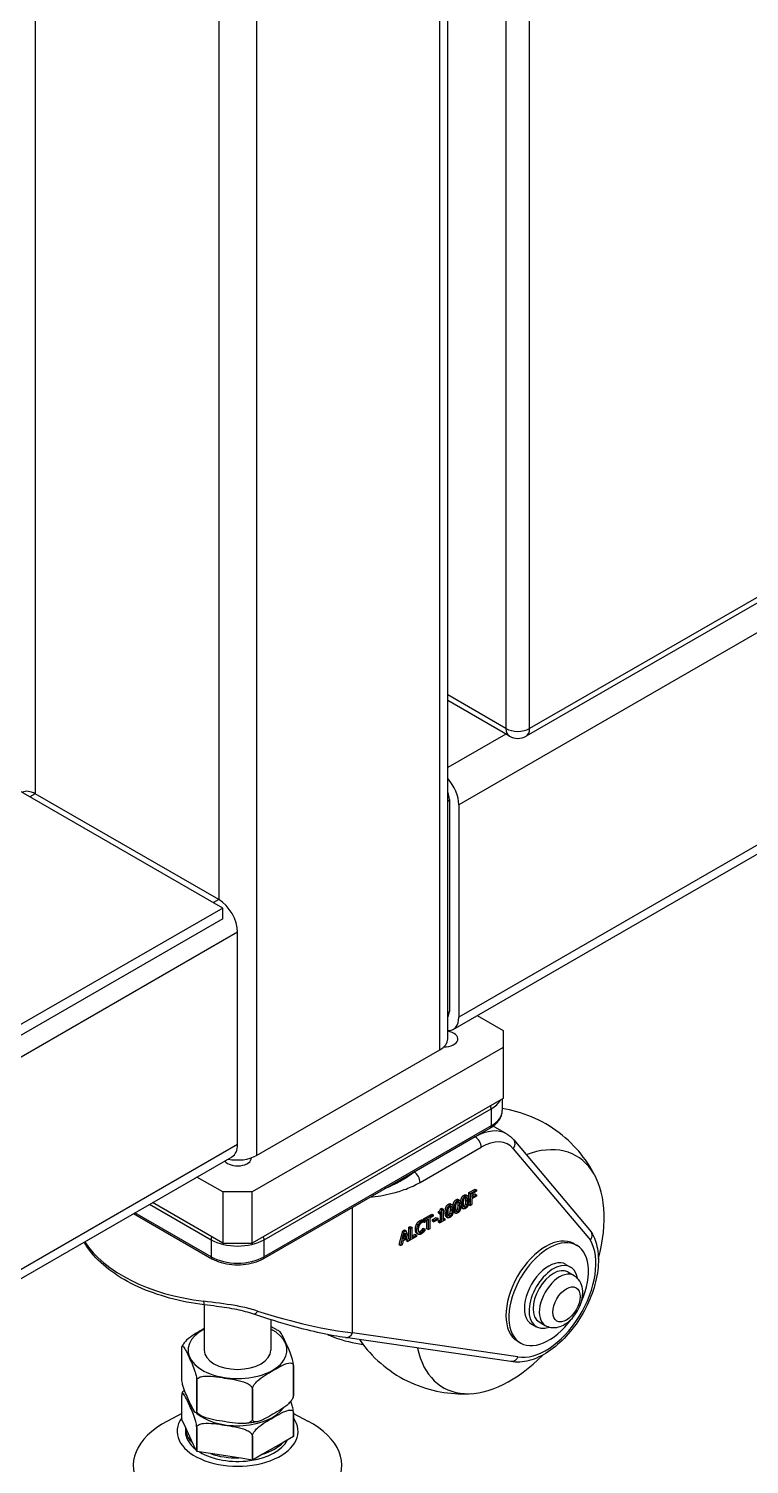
# Model space of a CAD drawing. Header units: millimetres. Extents: x 0 to 7722, y 0 to 5460.
# Drawn here: x 5684.1 to 5856.8, y 3012.5 to 3356.4 of the extents above; entities that cross this region are included whole.
import ezdxf

# ---------------------------------------------------------------- set-up
doc = ezdxf.new("R2010")
doc.units = ezdxf.units.MM
doc.header["$LTSCALE"] = 5
doc.layers.get('0').update_dxf_attribs({"linetype": 'CONTINUOUS'})

# ---------------------------------------------------------------- blocks, each defined once
blk = doc.blocks.new('RWFWFWEWEFWEFWEF')
for p, q in [((1293.65, -445.48), (1293.65, -31.74)), ((1288, -35), (1288, -445.48)), ((1274.03, -519.84), (1274.03, -47.16)), ((1272.16, -522.45), (1272.16, -48.24)), ((1228.17, -73.57), (1228.17, -547.78)), ((1219.12, -128.89), (1219.12, -486.46)), ((1175.14, -154.22), (1175.14, -461.13)), ((1514.27, -318.44), (1293.65, -445.48)), ((1513.44, -320.28), (1292.82, -447.32)), ((1488.81, -341.6), (1276.68, -463.76)), ((1275.35, -517.55), (1487.48, -395.39)), ((1488.81, -392.45), (1276.68, -514.61)), ((1288, -445.48), (1274.03, -437.44)), ((1288.83, -447.32), (1274.03, -438.8)), ((1287.96, -446.82), (1274.03, -454.84)), ((1220.11, -488.49), (1163.54, -455.91)), ((1175.14, -461.13), (1173.88, -461.86)), ((1219.12, -486.46), (1175.14, -461.13)), ((1274.03, -462.89), (1274.42, -462.66)), ((1274.42, -462.46), (1274.42, -513.31)), ((1276.68, -463.76), (1276.68, -514.61)), ((1219.12, -486.46), (1217.86, -487.19)), ((1220.11, -488.49), (870.09, -690.05)), ((1220.11, -491.1), (870.09, -692.66)), ((1220.11, -491.1), (1220.11, -488.49)), ((1223.65, -494.3), (855.42, -706.35)), ((1223.65, -545.15), (1223.65, -494.3)), ((1274.03, -513.54), (1274.42, -513.32)), ((1281.1, -514.24), (1287.29, -517.81)), ((1287.29, -517.81), (1287.29, -521.88)), ((1287.29, -521.88), (1227.18, -556.49)), ((1228.17, -547.78), (1272.16, -522.45)), ((1287.29, -521.88), (1287.29, -534.14)), ((1287.29, -534.14), (1227.18, -568.75)), ((1287.1, -534.25), (1287.1, -537.01)), ((1230.01, -567.94), (1284.46, -536.59)), ((1284.46, -536.59), (1284.46, -540.68)), ((1229.8, -572.49), (1284.25, -541.14)), ((1284.46, -540.68), (1230.01, -572.03)), ((1280.64, -543.32), (1265.99, -551.76)), ((1280.64, -543.32), (1280.55, -543.27)), ((1288.12, -542.58), (1284.89, -540.73)), ((1223.65, -545.15), (855.42, -757.2)), ((1267.4, -554.21), (1282.05, -545.77)), ((1289.74, -546.14), (1308.23, -568.08)), ((1289.85, -544.04), (1308.39, -566.02)), ((855.42, -759.37), (1222.32, -548.09)), ((1220.11, -556.49), (1213.92, -552.93)), ((1227.18, -556.49), (1220.11, -556.49)), ((1220.11, -556.49), (1220.11, -568.75)), ((1227.18, -568.75), (1227.18, -556.49)), ((1279.11, -556.66), (1280.59, -555.81)), ((1279.11, -556.66), (1279.46, -556.86)), ((1279.11, -559.52), (1279.11, -556.66)), ((1279.46, -556.86), (1280.95, -556.01)), ((1279.46, -559.72), (1279.46, -556.86)), ((1280.95, -556.35), (1279.79, -557.01)), ((1279.79, -557.41), (1280.54, -556.98)), ((1279.79, -557.01), (1279.79, -557.82)), ((1280.54, -556.98), (1280.9, -557.18)), ((1280.59, -555.81), (1280.95, -556.01)), ((1280.95, -556.01), (1280.95, -556.35)), ((1202.56, -559.47), (1217.28, -567.94)), ((1220.11, -568.75), (1203.27, -559.06)), ((1251.23, -590.24), (1251.23, -560.15)), ((1272.32, -560.56), (1272.58, -560.41)), ((1272.32, -560.56), (1272.67, -560.76)), ((1272.58, -560.41), (1272.93, -560.62)), ((1274.22, -559.42), (1274.57, -559.62)), ((1274.69, -559.89), (1274.94, -560.03)), ((1274.71, -559.35), (1275.07, -559.55)), ((1275.35, -560.33), (1275.64, -560.5)), ((1276.08, -558.35), (1276.43, -558.55)), ((1276.44, -560.5), (1276.8, -560.7)), ((1276.53, -559.58), (1276.88, -559.78)), ((1276.55, -558.82), (1276.79, -558.96)), ((1276.57, -558.28), (1276.92, -558.48)), ((1277.21, -559.26), (1277.5, -559.43)), ((1277.44, -560.33), (1277.79, -560.53)), ((1277.93, -557.28), (1278.29, -557.48)), ((1277.93, -559.94), (1278.29, -560.14)), ((1278.3, -559.43), (1278.65, -559.63)), ((1278.39, -558.51), (1278.74, -558.71)), ((1278.41, -557.75), (1278.65, -557.89)), ((1278.43, -557.21), (1278.78, -557.41)), ((1279.11, -559.52), (1279.46, -559.72)), ((1279.79, -559.53), (1279.46, -559.72)), ((1279.79, -557.82), (1280.9, -557.18)), ((1280.9, -557.52), (1279.79, -558.16)), ((1279.79, -558.16), (1279.79, -559.53)), ((1280.9, -557.18), (1280.9, -557.52)), ((1198.72, -561.68), (1217.49, -572.49)), ((1217.28, -572.03), (1199.01, -561.51)), ((1267.39, -563.36), (1267.74, -563.56)), ((1267.82, -563.18), (1268.18, -563.39)), ((1268.15, -563.16), (1268.51, -563.36)), ((1268.21, -562.94), (1270.2, -561.79)), ((1268.21, -562.94), (1268.56, -563.14)), ((1268.21, -563.19), (1268.21, -562.94)), ((1268.51, -563.82), (1268.48, -563.84)), ((1268.51, -563.36), (1268.51, -563.82)), ((1268.51, -563.45), (1268.56, -563.48)), ((1268.56, -563.14), (1270.55, -562)), ((1269.39, -563), (1268.56, -563.48)), ((1268.56, -563.48), (1268.56, -563.14)), ((1269.04, -565.32), (1269.04, -563.21)), ((1269.39, -565.52), (1269.39, -563)), ((1270.55, -562.33), (1269.72, -562.81)), ((1269.72, -562.81), (1269.72, -565.34)), ((1270.2, -561.79), (1270.55, -562)), ((1270.35, -563.14), (1271.28, -562.6)), ((1270.35, -563.14), (1270.7, -563.34)), ((1270.35, -563.49), (1270.35, -563.14)), ((1270.35, -563.49), (1270.7, -563.69)), ((1270.55, -562), (1270.55, -562.33)), ((1270.7, -563.34), (1271.64, -562.8)), ((1271.64, -563.15), (1270.7, -563.69)), ((1270.7, -563.69), (1270.7, -563.34)), ((1271.28, -562.6), (1271.64, -562.8)), ((1271.64, -562.8), (1271.64, -563.15)), ((1271.81, -561.25), (1272.16, -561.46)), ((1271.81, -561.52), (1271.81, -561.25)), ((1271.81, -561.52), (1272.16, -561.72)), ((1271.81, -563.43), (1272.26, -563.18)), ((1271.81, -563.43), (1272.16, -563.64)), ((1271.81, -563.73), (1271.81, -563.43)), ((1271.81, -563.73), (1272.16, -563.93)), ((1272.61, -561.46), (1272.16, -561.72)), ((1272.16, -561.72), (1272.16, -561.46)), ((1273.37, -563.23), (1272.16, -563.93)), ((1272.16, -563.64), (1272.61, -563.38)), ((1272.16, -563.93), (1272.16, -563.64)), ((1272.26, -563.18), (1272.26, -561.66)), ((1272.26, -563.18), (1272.61, -563.38)), ((1272.61, -563.38), (1272.61, -561.46)), ((1272.67, -560.76), (1272.93, -560.62)), ((1272.93, -560.62), (1272.93, -563.2)), ((1272.93, -562.79), (1273.01, -562.74)), ((1272.93, -563.2), (1273.37, -562.94)), ((1273.01, -562.74), (1273.37, -562.94)), ((1273.37, -562.94), (1273.37, -563.23)), ((1273.43, -561.36), (1273.78, -561.57)), ((1273.72, -562.47), (1274.08, -562.67)), ((1274.22, -562.08), (1274.57, -562.28)), ((1274.58, -561.57), (1274.94, -561.77)), ((1274.67, -560.64), (1275.03, -560.85)), ((1275.58, -561.4), (1275.93, -561.6)), ((1276.08, -561.01), (1276.43, -561.21)), ((1262.42, -569.13), (1263.25, -565.79)), ((1262.77, -569.34), (1263.6, -566)), ((1263.25, -565.79), (1263.65, -565.56)), ((1263.25, -565.79), (1263.6, -566)), ((1263.42, -567.84), (1263.8, -566.27)), ((1264.18, -567.4), (1263.42, -567.84)), ((1263.53, -567.37), (1263.83, -567.2)), ((1263.6, -566), (1264.01, -565.76)), ((1263.65, -565.56), (1264.01, -565.76)), ((1263.83, -567.2), (1263.68, -566.76)), ((1263.8, -566.27), (1264.18, -567.4)), ((1263.83, -567.2), (1264.18, -567.4)), ((1264.01, -565.76), (1264.84, -568.14)), ((1264.72, -564.94), (1265.05, -564.75)), ((1264.72, -564.94), (1265.08, -565.15)), ((1264.72, -567.8), (1264.72, -564.94)), ((1265.05, -564.75), (1265.41, -564.96)), ((1265.08, -565.15), (1265.41, -564.96)), ((1265.08, -568.01), (1265.08, -565.15)), ((1266.51, -567.18), (1265.08, -568.01)), ((1265.41, -564.96), (1265.41, -567.48)), ((1265.41, -567.07), (1266.16, -566.64)), ((1265.41, -567.48), (1266.51, -566.84)), ((1266.16, -566.64), (1266.51, -566.84)), ((1266.28, -565.48), (1266.63, -565.69)), ((1266.51, -566.84), (1266.51, -567.18)), ((1266.58, -564.22), (1266.94, -564.42)), ((1266.59, -566.41), (1266.94, -566.61)), ((1266.62, -566.43), (1266.97, -566.63)), ((1267.39, -565.99), (1267.74, -566.2)), ((1267.87, -565.58), (1268.22, -565.78)), ((1268.13, -565.19), (1268.15, -565.18)), ((1268.13, -565.19), (1268.48, -565.4)), ((1268.15, -565.18), (1268.51, -565.38)), ((1268.48, -565.4), (1268.51, -565.38)), ((1268.51, -565.38), (1268.51, -565.84)), ((1269.04, -565.32), (1269.39, -565.52)), ((1269.72, -565.34), (1269.39, -565.52)), ((1217.28, -567.94), (1217.28, -572.03)), ((1220.11, -568.75), (1227.18, -568.75)), ((1230.01, -572.03), (1230.01, -567.94)), ((1262.42, -569.13), (1262.77, -569.34)), ((1263.1, -569.15), (1262.77, -569.34)), ((1263.33, -568.22), (1263.1, -569.15)), ((1264.27, -567.67), (1263.33, -568.22)), ((1264.14, -568.14), (1264.03, -567.81)), ((1264.14, -568.14), (1264.5, -568.34)), ((1264.5, -568.34), (1264.27, -567.67)), ((1264.84, -568.14), (1264.5, -568.34)), ((1264.72, -567.81), (1265.08, -568.01)), ((1304.28, -568.89), (1304.98, -569.3)), ((1302.37, -573.85), (1303.5, -574.5)), ((1302.82, -575.67), (1304.31, -576.52)), ((1215.65, -583.53), (1215.65, -583.53)), ((1215.65, -583.54), (1215.65, -594.4)), ((1231.65, -587.12), (1231.65, -594.4)), ((1295.94, -587.63), (1297.42, -588.48)), ((1289.14, -597.15), (1249.52, -591.41)), ((1290.86, -595.99), (1251.23, -590.24)), ((1294.13, -588.14), (1295.26, -588.8)), ((1210.27, -601.18), (1210.27, -593.98)), ((1290.8, -592.29), (1291.51, -592.69)), ((1237.02, -598.11), (1237.02, -605.3)), ((1237.03, -605.29), (1237.03, -598.1)), ((1213.85, -601.67), (1213.85, -608.87)), ((1213.86, -608.88), (1213.86, -601.68)), ((1210.27, -610.99), (1210.27, -605.26)), ((1227.22, -603.74), (1227.22, -610.94)), ((1227.24, -610.94), (1227.24, -603.74)), ((1210.27, -609.58), (1206.82, -611.39)), ((1211.15, -612.89), (1210.27, -610.99)), ((1237.02, -609.39), (1237.02, -615.11)), ((1237.03, -615.1), (1237.03, -609.38)), ((1237.03, -609.58), (1240.47, -611.39)), ((1212.96, -616.78), (1211.15, -612.89)), ((1211.15, -613.04), (1211.15, -613.86)), ((1213.85, -612.96), (1213.85, -618.68)), ((1213.86, -618.69), (1213.86, -612.97)), ((1227.22, -615.03), (1227.22, -620.75)), ((1227.24, -620.75), (1227.24, -615.02)), ((1237.02, -615.11), (1234.61, -616.5)), ((1213.85, -618.68), (1212.96, -616.78)), ((1217.16, -619.2), (1213.86, -618.69)), ((1234.61, -616.5), (1229.66, -619.36)), ((1223.92, -620.24), (1217.16, -619.2)), ((1227.22, -620.75), (1223.92, -620.24)), ((1229.66, -619.36), (1227.24, -620.75))]:
    blk.add_line(p, q)
blk.add_arc((1290.82, -443.86), 4, 240.064, 299.936)
for centre, major_axis, ratio, start_param, end_param in [((1290.82, -443.86), (-4, 0), 0.575862, 0.785398, 2.356194), ((1290.82, -443.86), (-2, -3.47), 0.578093, 5.495853, 6.283185), ((1290.82, -443.86), (2, -3.47), 0.578093, 0, 0.787332), ((1175.14, -466.37), (-3.19, 5.55), 0.578093, 5.499721, 6.264167), ((1272.16, -461.15), (3.19, -5.55), 0.578093, 0.787332, 1.93105), ((1272.16, -461.15), (1.6, -2.77), 0.578093, 0.787332, 1.381835), ((1219.12, -491.69), (-3.19, 5.55), 0.578093, 3.928925, 5.499721), ((1272.16, -512), (1.6, -2.77), 0.578093, 0.192829, 0.787332), ((1272.16, -512), (3.19, -5.55), 0.578093, 5.926799, 7.070517), ((1273.15, -519.84), (3.32, 0), 0.575862, 4.698596, 7.584579), ((1267.63, -519.84), (6.4, 0), 0.575862, 5.497787, 6.283185), ((1283.75, -536.18), (0.499, -0.867), 0.578093, 0.787332, 1.573531), ((1278.1, -532.92), (9, 0), 0.575862, 5.497787, 5.974608), ((1278.1, -537.01), (9, 0), 0.575862, 5.497787, 6.283185), ((1280.64, -555.58), (7.49, 13), 0.578093, 0, 0.783464), ((1280.64, -544.96), (1, -1.73), 0.578093, 0.787332, 2.358128), ((1283.75, -540.27), (0.499, -0.867), 0.578093, 0, 0.787332), ((1219.12, -542.54), (3.19, -5.55), 0.578093, 0, 0.787332), ((1282.05, -556.4), (6.49, 11.27), 0.578093, 6.076607, 7.06665), ((1288.32, -545.33), (1.53, 1.29), 0.798622, 4.994198, 6.283185), ((1288.91, -575.62), (15.97, 27.73), 0.578093, 5.142419, 6.891951), ((1223.65, -548.35), (3.32, 0), 0.575862, 3.539357, 6.296978), ((1223.65, -545.17), (6.4, 0), 0.575862, 4.352826, 5.497787), ((1223.65, -546), (43.5, 0), 0.575862, 6.051506, 6.056976), ((1265.99, -553.39), (1, -1.73), 0.578093, 0.787332, 2.358128), ((1217.99, -567.54), (0.499, 0.867), 0.578093, 1.568062, 2.354261), ((1229.31, -567.54), (-0.499, 0.867), 0.578093, 3.928925, 4.715124), ((1297.54, -580.59), (-6.74, -11.7), 0.578093, 3.141593, 6.283185), ((1223.65, -560.72), (-39, 0), 0.575862, 0.349973, 1.360564), ((1223.65, -564.28), (9, 0), 0.575862, 3.926991, 5.497787), ((1298.25, -581), (6.74, 11.7), 0.578093, 4.894726, 10.813237), ((1297.54, -580.59), (8.48, 14.73), 0.578093, 3.336024, 5.970616), ((1223.65, -568.37), (-9, 0), 0.575862, 0.785398, 2.356194), ((1217.99, -571.62), (-0.499, -0.867), 0.578093, 5.495853, 6.283185), ((1229.31, -571.62), (0.499, -0.867), 0.578093, 0, 0.787332), ((1298.25, -581), (4.12, 7.15), 0.578093, 0, 3.141593), ((1299.38, -581.65), (4.12, 7.15), 0.578093, 5.673437, 10.034526), ((1299.38, -581.65), (-3.44, -5.98), 0.578093, 3.141593, 6.283185), ((1300.86, -582.5), (3.44, 5.98), 0.578093, 0, 3.141593), ((1215.93, -581.56), (-0.24, -1.99), 0.170612, 5.336567, 6.282893), ((1223.65, -574.36), (-38.89, 13.98), 0.208322, 1.768364, 2.430937), ((1223.65, -594.4), (11.85, 0), 0.575862, 2.311904, 7.112874), ((1249.81, -589.43), (-0.29, -1.98), 0.795226, 0.000261, 1.264498), ((1268.69, -563.97), (-15.97, -27.73), 0.578093, 6.174475, 6.174537), ((1223.65, -594.4), (8, 0), 0.575862, 3.141593, 6.283185), ((1288.91, -575.62), (-15.97, -27.73), 0.578093, 5.710044, 7.423952), ((1223.65, -596.04), (13.85, 0), 0.575862, 6.020584, 6.022188), ((1223.65, -596.04), (-13.85, 0), 0.575862, 0.784596, 0.7862), ((1223.65, -596.04), (-13.85, 0), 0.575862, 1.831794, 1.833397), ((1223.65, -605.69), (-11.85, 0), 0.575862, 0.068573, 0.485255), ((1223.65, -605.69), (11.85, 0), 0.575862, 3.749153, 5.905306), ((1223.65, -603.23), (13.85, 0), 0.575862, 6.020584, 6.022188), ((1223.65, -622.04), (25, 0), 0.575862, 2.309122, 7.115656), ((1223.65, -613.86), (14.5, 0), 0.575862, 2.746143, 6.678635), ((1223.65, -603.23), (-13.85, 0), 0.575862, 0.784596, 0.7862), ((1223.65, -603.23), (-13.85, 0), 0.575862, 1.831794, 1.833397), ((1223.65, -607.32), (13.85, 0), 0.575862, 6.020584, 6.022188), ((1223.65, -613.04), (-12.5, 0), 0.575862, 6.261191, 6.828779), ((1223.65, -613.86), (-12.5, 0), 0.575862, 0, 0.636535), ((1223.65, -607.32), (-13.85, 0), 0.575862, 0.784596, 0.7862), ((1223.65, -607.32), (-13.85, 0), 0.575862, 1.831794, 1.833397), ((1223.65, -613.04), (13.85, 0), 0.575862, 6.020584, 6.022188), ((1223.65, -613.04), (-13.85, 0), 0.575862, 0.784596, 0.7862), ((1223.65, -613.86), (12.5, 0), 0.575862, 3.896338, 5.993374), ((1223.65, -613.04), (-12.5, 0), 0.575862, 2.0724, 2.639989), ((1223.65, -613.04), (-12.5, 0), 0.575862, 1.025203, 1.592791), ((1223.65, -613.04), (-13.85, 0), 0.575862, 1.831794, 1.833397)]:
    blk.add_ellipse(centre, major_axis=major_axis, ratio=ratio, start_param=start_param, end_param=end_param)
blk.add_ellipse((1302.49, -583.44), major_axis=(2.3, 3.99), ratio=0.578093)
for points, degree, knots in [([(1284.25, -541.14), (1284.59, -540.94), (1284.9, -540.73), (1285.48, -540.27), (1285.74, -540.03), (1286.21, -539.5), (1286.41, -539.22), (1286.74, -538.63), (1286.87, -538.32), (1287.05, -537.68), (1287.1, -537.34), (1287.1, -537.01)], 3, [4.712389, 4.712389, 4.712389, 4.712389, 4.8694686, 4.8694686, 5.0265482, 5.0265482, 5.1836279, 5.1836279, 5.3407075, 5.3407075, 5.4977871, 5.4977871, 5.4977871, 5.4977871]), ([(1309.59, -553.09), (1308.66, -551.21), (1307.48, -549.29), (1304.52, -545.61), (1302.74, -543.85), (1298.71, -540.78), (1296.45, -539.48), (1291.8, -537.54), (1289.41, -536.89), (1287.1, -536.53)], 3, [0.4181506, 0.4181506, 0.4181506, 0.4181506, 0.5658231, 0.5658231, 0.7134956, 0.7134956, 0.8611681, 0.8611681, 1.0074315, 1.0074315, 1.0074315, 1.0074315]), ([(1288.12, -542.58), (1288.25, -542.66), (1288.38, -542.74), (1288.63, -542.91), (1288.75, -543), (1288.99, -543.19), (1289.11, -543.28), (1289.33, -543.49), (1289.44, -543.59), (1289.65, -543.81), (1289.75, -543.92), (1289.85, -544.04)], 3, [5.4958534, 5.4958534, 5.4958534, 5.4958534, 5.5371691, 5.5371691, 5.5784849, 5.5784849, 5.6198006, 5.6198006, 5.6611163, 5.6611163, 5.702432, 5.702432, 5.702432, 5.702432]), ([(1265.99, -551.76), (1265.11, -552.44), (1264.21, -553.04), (1263.29, -553.59), (1262.37, -554.14), (1261.43, -554.62), (1260.47, -555.07), (1259.92, -555.32), (1259.37, -555.56), (1258.81, -555.79)], 3, [-2.386467, -2.386467, -2.386467, -2.386467, -1.909174, -1.909174, -1.909174, -1.43188, -1.43188, -1.43188, -1.159488, -1.159488, -1.159488, -1.159488]), ([(1255.33, -557.79), (1257.1, -557.58), (1258.89, -557.29), (1260.73, -556.83), (1261.82, -556.56), (1262.92, -556.23), (1264.03, -555.8), (1265.15, -555.37), (1266.28, -554.85), (1267.4, -554.21)], 3, [0.623685, 0.623685, 0.623685, 0.623685, 1.43188, 1.43188, 1.43188, 1.909174, 1.909174, 1.909174, 2.386467, 2.386467, 2.386467, 2.386467]), ([(1274.67, -560.64), (1274.67, -560.35), (1274.64, -560.01), (1274.61, -559.92)], 2, [0, 0, 0, 1, 1.646406, 1.646406, 1.646406]), ([(1275.3, -559.94), (1275.33, -559.41), (1275.67, -558.58), (1276.08, -558.35)], 2, [0.241195, 0.241195, 0.241195, 1, 2, 2, 2]), ([(1276.53, -559.58), (1276.53, -559.28), (1276.5, -558.94), (1276.47, -558.85)], 2, [0, 0, 0, 1, 1.646406, 1.646406, 1.646406]), ([(1277.15, -558.87), (1277.19, -558.34), (1277.53, -557.51), (1277.93, -557.28)], 2, [0.241195, 0.241195, 0.241195, 1, 2, 2, 2]), ([(1277.44, -560.33), (1277.38, -560.3), (1277.26, -560.13), (1277.21, -559.94)], 2, [0.7622915, 0.7622915, 0.7622915, 1, 1.4077077, 1.4077077, 1.4077077]), ([(1278.39, -558.51), (1278.39, -558.21), (1278.35, -557.87), (1278.33, -557.78)], 2, [0, 0, 0, 1, 1.646406, 1.646406, 1.646406]), ([(1273.72, -562.47), (1273.66, -562.44), (1273.43, -562.12), (1273.43, -561.36)], 2, [0.762291, 0.762291, 0.762291, 1, 2, 2, 2]), ([(1275.58, -561.4), (1275.52, -561.37), (1275.4, -561.2), (1275.35, -561.01)], 2, [0.7622915, 0.7622915, 0.7622915, 1, 1.4077077, 1.4077077, 1.4077077]), ([(1308.5, -566.18), (1309.2, -567.33), (1309.66, -568.66), (1310.2, -571.69), (1310.22, -573.42), (1309.78, -577.05), (1309.32, -578.95), (1307.96, -582.69), (1307.08, -584.53), (1304.98, -587.99), (1303.77, -589.61), (1301.12, -592.49), (1299.69, -593.74), (1296.7, -595.74), (1295.14, -596.49), (1292.08, -597.32), (1290.57, -597.42), (1289.13, -597.15), (1289.12, -597.15), (1289.12, -597.15)], 3, [5.803111, 5.803111, 5.803111, 5.803111, 6.100034, 6.100034, 6.43138, 6.43138, 6.769234, 6.769234, 7.104359, 7.104359, 7.438381, 7.438381, 7.774091, 7.774091, 8.112089, 8.112089, 8.437346, 8.437346, 8.439014, 8.439014, 8.439014, 8.439014]), ([(1308.23, -568.08), (1308.4, -567.87), (1308.52, -567.65), (1308.6, -567.41), (1308.67, -567.19), (1308.7, -566.96), (1308.68, -566.75), (1308.66, -566.53), (1308.6, -566.33), (1308.49, -566.16), (1308.46, -566.11), (1308.42, -566.06), (1308.39, -566.02)], 3, [-0.3153608, -0.3153608, -0.3153608, -0.3153608, -0.2343141, -0.2343141, -0.2343141, -0.1561242, -0.1561242, -0.1561242, -0.0780369, -0.0780369, -0.0780369, -0.0565643, -0.0565643, -0.0565643, -0.0565643]), ([(1215.68, -583.54), (1212.81, -583.19), (1210.02, -582.65), (1204.69, -581.2), (1202.16, -580.3), (1197.5, -578.17), (1195.36, -576.94), (1191.6, -574.21), (1189.96, -572.7), (1187.96, -570.25), (1187.36, -569.39), (1186.85, -568.52)], 3, [2.566603, 2.566603, 2.566603, 2.566603, 2.796493, 2.796493, 3.02656, 3.02656, 3.256626, 3.256626, 3.486692, 3.486692, 3.602807, 3.602807, 3.602807, 3.602807]), ([(1217.49, -572.49), (1218.16, -572.88), (1218.92, -573.19), (1220.55, -573.67), (1221.42, -573.83), (1223.19, -573.99), (1224.1, -573.99), (1225.88, -573.83), (1226.75, -573.67), (1228.38, -573.19), (1229.13, -572.88), (1229.8, -572.49)], 3, [3.141593, 3.141593, 3.141593, 3.141593, 3.455752, 3.455752, 3.769911, 3.769911, 4.08407, 4.08407, 4.39823, 4.39823, 4.712389, 4.712389, 4.712389, 4.712389]), ([(1297.42, -588.48), (1297.83, -588.72), (1298.28, -588.87), (1299.22, -589.03), (1299.7, -589.02), (1300.74, -588.84), (1301.27, -588.65), (1302.38, -588.07), (1302.93, -587.66), (1303.97, -586.67), (1304.45, -586.1), (1305.26, -584.85), (1305.6, -584.19), (1306.12, -582.81), (1306.3, -582.1), (1306.45, -580.66), (1306.43, -579.93), (1306.1, -578.61), (1305.84, -578.01), (1305.11, -577.1), (1304.74, -576.77), (1304.31, -576.52)], 3, [3.928925, 3.928925, 3.928925, 3.928925, 4.141442, 4.141442, 4.373284, 4.373284, 4.662677, 4.662677, 5.023169, 5.023169, 5.40229, 5.40229, 5.77593, 5.77593, 6.151843, 6.151843, 6.529285, 6.529285, 6.846685, 6.846685, 7.070517, 7.070517, 7.070517, 7.070517]), ([(1228.43, -585.05), (1227.31, -584.67), (1226.12, -584.36), (1224.91, -584.1), (1224.3, -583.97), (1223.69, -583.85), (1223.07, -583.74), (1220.58, -583.3), (1217.99, -582.99), (1215.51, -582.68)], 3, [2.171863, 2.171863, 2.171863, 2.171863, 2.53065, 2.53065, 2.53065, 2.711279, 2.711279, 2.711279, 3.433794, 3.433794, 3.433794, 3.433794]), ([(1227.52, -585.8), (1226.27, -585.35), (1224.9, -584.99), (1221.91, -584.38), (1220.26, -584.13), (1217.64, -583.78), (1216.66, -583.66), (1215.68, -583.54)], 3, [0, 0, 0, 0, 0.432865, 0.432865, 0.926624, 0.926624, 1.225874, 1.225874, 1.225874, 1.225874]), ([(1228.43, -585.05), (1228.36, -585.16), (1228.29, -585.27), (1228.22, -585.36), (1228.15, -585.45), (1228.08, -585.53), (1228.02, -585.59), (1227.94, -585.67), (1227.86, -585.73), (1227.78, -585.77), (1227.75, -585.78), (1227.71, -585.8), (1227.68, -585.8), (1227.62, -585.82), (1227.57, -585.81), (1227.52, -585.8)], 3, [-0.0006761, -0.0006761, -0.0006761, -0.0006761, 0.044157, 0.044157, 0.044157, 0.0883096, 0.0883096, 0.0883096, 0.141258, 0.141258, 0.141258, 0.1664487, 0.1664487, 0.1664487, 0.2102753, 0.2102753, 0.2102753, 0.2102753]), ([(1249.52, -591.41), (1245.93, -590.89), (1241.6, -589.95), (1233.91, -587.84), (1230.77, -586.88), (1227.53, -585.8)], 3, [0, 0, 0, 0, 1.762668, 1.762668, 2.852427, 2.852427, 2.852427, 2.852427]), ([(1215.65, -589.24), (1215.48, -589.34), (1215.32, -589.43), (1215.16, -589.52), (1214.57, -589.86), (1213.92, -590.24), (1212.64, -591.05), (1212, -591.49), (1211.19, -592.26), (1210.9, -592.58), (1210.62, -593), (1210.54, -593.13), (1210.47, -593.26)], 3, [-0.0670394, -0.0670394, -0.0670394, -0.0670394, 0, 0, 0, 0.2507141, 0.2507141, 0.5014282, 0.5014282, 0.6132889, 0.6132889, 0.6538448, 0.6538448, 0.6538448, 0.6538448]), ([(1232.06, -588.98), (1231.99, -588.94), (1231.91, -588.91), (1231.78, -588.85), (1231.71, -588.82), (1231.65, -588.8)], 3, [-0.5252246, -0.5252246, -0.5252246, -0.5252246, -0.50142817, -0.50142817, -0.48073305, -0.48073305, -0.48073305, -0.48073305]), ([(1232.06, -588.98), (1232.18, -589.03), (1232.3, -589.09), (1232.53, -589.21), (1232.65, -589.27), (1232.88, -589.39), (1232.99, -589.46), (1233.21, -589.59), (1233.32, -589.65), (1233.53, -589.79), (1233.64, -589.86), (1233.74, -589.93)], 3, [6.1892227, 6.1892227, 6.1892227, 6.1892227, 6.2230186, 6.2230186, 6.2568145, 6.2568145, 6.2906104, 6.2906104, 6.3244064, 6.3244064, 6.3582023, 6.3582023, 6.3582023, 6.3582023]), ([(1237.03, -598.1), (1237.03, -597.96), (1237.02, -597.78), (1236.97, -597.4), (1236.92, -597.14), (1236.8, -596.57), (1236.69, -596.2), (1236.4, -595.25), (1236.16, -594.68), (1235.69, -593.59), (1235.46, -593.08), (1235.24, -592.62), (1235.02, -592.15), (1234.79, -591.64), (1234.32, -590.71), (1234.08, -590.28), (1233.83, -590), (1233.79, -589.96), (1233.74, -589.93)], 3, [-0.729639, -0.729639, -0.729639, -0.729639, -0.680403, -0.680403, -0.613289, -0.613289, -0.501428, -0.501428, -0.250714, -0.250714, 0, 0, 0, 0.250714, 0.250714, 0.501428, 0.501428, 0.553071, 0.553071, 0.553071, 0.553071]), ([(1245.22, -590.65), (1245.42, -590.74), (1245.62, -590.83), (1248.15, -591.88), (1250.56, -592.54), (1253.16, -592.93), (1253.42, -592.97), (1253.67, -593)], 3, [3.9903429, 3.9903429, 3.9903429, 3.9903429, 4.0027608, 4.0027608, 4.1504333, 4.1504333, 4.1667957, 4.1667957, 4.1667957, 4.1667957]), ([(1210.27, -593.98), (1210.27, -593.85), (1210.28, -593.72), (1210.33, -593.54), (1210.37, -593.48), (1210.5, -593.44), (1210.6, -593.52), (1210.9, -593.86), (1211.13, -594.28), (1211.6, -595.22), (1211.84, -595.73), (1212.06, -596.2), (1212.27, -596.66), (1212.51, -597.17), (1212.98, -598.26), (1213.21, -598.83), (1213.51, -599.77), (1213.62, -600.15), (1213.74, -600.71), (1213.79, -600.97), (1213.83, -601.36), (1213.85, -601.54), (1213.85, -601.67)], 3, [-0.729639, -0.729639, -0.729639, -0.729639, -0.680403, -0.680403, -0.613289, -0.613289, -0.501428, -0.501428, -0.250714, -0.250714, 0, 0, 0, 0.250714, 0.250714, 0.501428, 0.501428, 0.613289, 0.613289, 0.680403, 0.680403, 0.729639, 0.729639, 0.729639, 0.729639]), ([(1210.33, -593.57), (1210.33, -593.55), (1210.34, -593.53), (1210.36, -593.48), (1210.37, -593.46), (1210.39, -593.42), (1210.4, -593.4), (1210.42, -593.36), (1210.43, -593.34), (1210.45, -593.3), (1210.46, -593.28), (1210.47, -593.26)], 3, [4.17386124, 4.17386124, 4.17386124, 4.17386124, 4.18056873, 4.18056873, 4.18727623, 4.18727623, 4.19398372, 4.19398372, 4.20069122, 4.20069122, 4.20739872, 4.20739872, 4.20739872, 4.20739872]), ([(1252.87, -591.89), (1253.27, -592.47), (1253.7, -593.05), (1255.63, -595.45), (1257.41, -597.21), (1261.44, -600.28), (1263.7, -601.58), (1268.37, -603.53), (1270.79, -604.18), (1275.46, -604.89), (1277.71, -604.96), (1279.81, -604.81)], 3, [3.661945, 3.661945, 3.661945, 3.661945, 3.7074157, 3.7074157, 3.8550883, 3.8550883, 4.0027608, 4.0027608, 4.1504333, 4.1504333, 4.2981058, 4.2981058, 4.2981058, 4.2981058]), ([(1227.24, -603.74), (1227.24, -603.61), (1227.28, -603.43), (1227.41, -603.08), (1227.54, -602.84), (1227.87, -602.35), (1228.16, -602.03), (1228.97, -601.26), (1229.61, -600.82), (1230.89, -600.01), (1231.54, -599.63), (1232.13, -599.29), (1232.72, -598.95), (1233.37, -598.58), (1234.66, -597.91), (1235.29, -597.62), (1236.11, -597.46), (1236.4, -597.44), (1236.73, -597.55), (1236.86, -597.63), (1236.99, -597.84), (1237.02, -597.97), (1237.02, -598.11)], 3, [-0.729639, -0.729639, -0.729639, -0.729639, -0.680403, -0.680403, -0.613289, -0.613289, -0.501428, -0.501428, -0.250714, -0.250714, 0, 0, 0, 0.250714, 0.250714, 0.501428, 0.501428, 0.613289, 0.613289, 0.680403, 0.680403, 0.729639, 0.729639, 0.729639, 0.729639]), ([(1290.86, -595.99), (1290.86, -595.99), (1290.86, -596), (1290.86, -596), (1290.75, -596.24), (1290.62, -596.46), (1290.45, -596.64), (1290.29, -596.81), (1290.1, -596.95), (1289.9, -597.04), (1289.69, -597.13), (1289.48, -597.17), (1289.28, -597.16), (1289.23, -597.16), (1289.19, -597.16), (1289.14, -597.15)], 3, [-0.3151708, -0.3151708, -0.3151708, -0.3151708, -0.3138659, -0.3138659, -0.3138659, -0.2343803, -0.2343803, -0.2343803, -0.156246, -0.156246, -0.156246, -0.0781207, -0.0781207, -0.0781207, -0.0614766, -0.0614766, -0.0614766, -0.0614766]), ([(1213.85, -608.87), (1213.85, -609), (1213.83, -609.13), (1213.79, -609.31), (1213.74, -609.37), (1213.62, -609.4), (1213.51, -609.33), (1213.21, -608.99), (1212.98, -608.57), (1212.51, -607.63), (1212.27, -607.12), (1211.84, -606.19), (1211.6, -605.68), (1211.13, -604.59), (1210.9, -604.02), (1210.6, -603.07), (1210.5, -602.7), (1210.37, -602.14), (1210.33, -601.87), (1210.28, -601.49), (1210.27, -601.31), (1210.27, -601.18)], 3, [0.729639, 0.729639, 0.729639, 0.729639, 0.778875, 0.778875, 0.845989, 0.845989, 0.95785, 0.95785, 1.208564, 1.208564, 1.459278, 1.459278, 1.709992, 1.709992, 1.960706, 1.960706, 2.072567, 2.072567, 2.13968, 2.13968, 2.188917, 2.188917, 2.188917, 2.188917]), ([(1213.86, -601.68), (1213.86, -601.55), (1213.91, -601.4), (1214.09, -601.15), (1214.26, -601.01), (1214.72, -600.79), (1215.11, -600.7), (1216.22, -600.56), (1217.09, -600.62), (1218.85, -600.82), (1219.74, -600.96), (1220.54, -601.08), (1221.35, -601.21), (1222.24, -601.34), (1223.99, -601.69), (1224.86, -601.9), (1225.97, -602.37), (1226.37, -602.58), (1226.82, -602.95), (1227, -603.14), (1227.17, -603.45), (1227.22, -603.61), (1227.22, -603.74)], 3, [-0.729639, -0.729639, -0.729639, -0.729639, -0.680403, -0.680403, -0.613289, -0.613289, -0.501428, -0.501428, -0.250714, -0.250714, 0, 0, 0, 0.250714, 0.250714, 0.501428, 0.501428, 0.613289, 0.613289, 0.680403, 0.680403, 0.729639, 0.729639, 0.729639, 0.729639]), ([(1213.85, -612.96), (1213.85, -612.82), (1213.83, -612.64), (1213.79, -612.26), (1213.74, -611.99), (1213.62, -611.43), (1213.51, -611.06), (1213.21, -610.11), (1212.98, -609.54), (1212.51, -608.45), (1212.27, -607.94), (1212.06, -607.48), (1211.84, -607.01), (1211.6, -606.5), (1211.13, -605.56), (1210.9, -605.14), (1210.6, -604.8), (1210.5, -604.73), (1210.37, -604.76), (1210.33, -604.82), (1210.28, -605), (1210.27, -605.13), (1210.27, -605.26)], 3, [2.188917, 2.188917, 2.188917, 2.188917, 2.238153, 2.238153, 2.305267, 2.305267, 2.417127, 2.417127, 2.667841, 2.667841, 2.918556, 2.918556, 2.918556, 3.16927, 3.16927, 3.419984, 3.419984, 3.531845, 3.531845, 3.598958, 3.598958, 3.648194, 3.648194, 3.648194, 3.648194]), ([(1210.33, -604.85), (1210.33, -604.83), (1210.34, -604.81), (1210.36, -604.77), (1210.37, -604.75), (1210.39, -604.7), (1210.4, -604.68), (1210.42, -604.64), (1210.43, -604.62), (1210.45, -604.58), (1210.46, -604.56), (1210.47, -604.54)], 3, [4.17386124, 4.17386124, 4.17386124, 4.17386124, 4.18056873, 4.18056873, 4.18727623, 4.18727623, 4.19398372, 4.19398372, 4.20069122, 4.20069122, 4.20739872, 4.20739872, 4.20739872, 4.20739872]), ([(1210.47, -604.54), (1210.54, -604.41), (1210.62, -604.28), (1210.75, -604.08), (1210.81, -604), (1210.88, -603.91)], 3, [2.26471073, 2.26471073, 2.26471073, 2.26471073, 2.30526663, 2.30526663, 2.33602643, 2.33602643, 2.33602643, 2.33602643]), ([(1237.02, -605.3), (1237.02, -605.44), (1236.99, -605.61), (1236.86, -605.97), (1236.73, -606.2), (1236.4, -606.69), (1236.11, -607.01), (1235.29, -607.78), (1234.66, -608.22), (1233.37, -609.04), (1232.72, -609.41), (1231.54, -610.09), (1230.89, -610.46), (1229.61, -611.13), (1228.97, -611.42), (1228.16, -611.59), (1227.87, -611.6), (1227.54, -611.5), (1227.41, -611.41), (1227.28, -611.2), (1227.24, -611.07), (1227.24, -610.94)], 3, [0.729639, 0.729639, 0.729639, 0.729639, 0.778875, 0.778875, 0.845989, 0.845989, 0.95785, 0.95785, 1.208564, 1.208564, 1.459278, 1.459278, 1.709992, 1.709992, 1.960706, 1.960706, 2.072567, 2.072567, 2.13968, 2.13968, 2.188917, 2.188917, 2.188917, 2.188917]), ([(1227.24, -615.02), (1227.24, -614.89), (1227.28, -614.71), (1227.41, -614.36), (1227.54, -614.12), (1227.87, -613.63), (1228.16, -613.32), (1228.97, -612.54), (1229.61, -612.1), (1230.89, -611.29), (1231.54, -610.92), (1232.13, -610.58), (1232.72, -610.24), (1233.37, -609.86), (1234.66, -609.19), (1235.29, -608.9), (1236.11, -608.74), (1236.4, -608.72), (1236.73, -608.83), (1236.86, -608.92), (1236.99, -609.12), (1237.02, -609.26), (1237.02, -609.39)], 3, [-0.729639, -0.729639, -0.729639, -0.729639, -0.680403, -0.680403, -0.613289, -0.613289, -0.501428, -0.501428, -0.250714, -0.250714, 0, 0, 0, 0.250714, 0.250714, 0.501428, 0.501428, 0.613289, 0.613289, 0.680403, 0.680403, 0.729639, 0.729639, 0.729639, 0.729639]), ([(1237.03, -609.38), (1237.03, -609.24), (1237.02, -609.06), (1236.97, -608.68), (1236.92, -608.42), (1236.8, -607.86), (1236.69, -607.48), (1236.54, -607), (1236.48, -606.82), (1236.42, -606.64)], 3, [-0.7296389, -0.7296389, -0.7296389, -0.7296389, -0.6804027, -0.6804027, -0.6132889, -0.6132889, -0.5014282, -0.5014282, -0.4289798, -0.4289798, -0.4289798, -0.4289798]), ([(1236.97, -605.7), (1236.96, -605.72), (1236.95, -605.74), (1236.93, -605.79), (1236.92, -605.81), (1236.9, -605.85), (1236.89, -605.87), (1236.88, -605.91), (1236.87, -605.93), (1236.84, -605.97), (1236.83, -606), (1236.82, -606.02)], 3, [1.03226858, 1.03226858, 1.03226858, 1.03226858, 1.03897608, 1.03897608, 1.04568358, 1.04568358, 1.05239107, 1.05239107, 1.05909857, 1.05909857, 1.06580606, 1.06580606, 1.06580606, 1.06580606]), ([(1236.97, -605.7), (1236.98, -605.68), (1236.99, -605.66), (1237.02, -605.55), (1237.03, -605.43), (1237.03, -605.29)], 3, [2.12198194, 2.12198194, 2.12198194, 2.12198194, 2.13968047, 2.13968047, 2.18891668, 2.18891668, 2.18891668, 2.18891668]), ([(1215.23, -610.3), (1215.11, -610.24), (1215, -610.18), (1214.76, -610.06), (1214.65, -610), (1214.42, -609.88), (1214.31, -609.81), (1214.09, -609.68), (1213.98, -609.62), (1213.76, -609.48), (1213.66, -609.42), (1213.55, -609.35)], 3, [3.0476301, 3.0476301, 3.0476301, 3.0476301, 3.081426, 3.081426, 3.1152219, 3.1152219, 3.1490178, 3.1490178, 3.1828137, 3.1828137, 3.2166096, 3.2166096, 3.2166096, 3.2166096]), ([(1227.22, -610.94), (1227.22, -611.07), (1227.17, -611.22), (1227, -611.47), (1226.82, -611.61), (1226.37, -611.84), (1225.97, -611.93), (1224.86, -612.06), (1223.99, -612), (1222.24, -611.8), (1221.35, -611.66), (1219.74, -611.41), (1218.85, -611.28), (1217.09, -610.93), (1216.22, -610.73), (1215.11, -610.25), (1214.72, -610.04), (1214.26, -609.67), (1214.09, -609.48), (1213.91, -609.17), (1213.86, -609.01), (1213.86, -608.88)], 3, [0.729639, 0.729639, 0.729639, 0.729639, 0.778875, 0.778875, 0.845989, 0.845989, 0.95785, 0.95785, 1.208564, 1.208564, 1.459278, 1.459278, 1.709992, 1.709992, 1.960706, 1.960706, 2.072567, 2.072567, 2.13968, 2.13968, 2.188917, 2.188917, 2.188917, 2.188917]), ([(1213.86, -612.97), (1213.86, -612.83), (1213.91, -612.68), (1214.09, -612.43), (1214.26, -612.3), (1214.72, -612.07), (1215.11, -611.98), (1216.22, -611.85), (1217.09, -611.91), (1218.85, -612.1), (1219.74, -612.24), (1220.54, -612.37), (1221.35, -612.49), (1222.24, -612.63), (1223.99, -612.97), (1224.86, -613.18), (1225.97, -613.65), (1226.37, -613.86), (1226.82, -614.23), (1227, -614.42), (1227.17, -614.73), (1227.22, -614.89), (1227.22, -615.03)], 3, [-0.729639, -0.729639, -0.729639, -0.729639, -0.680403, -0.680403, -0.613289, -0.613289, -0.501428, -0.501428, -0.250714, -0.250714, 0, 0, 0, 0.250714, 0.250714, 0.501428, 0.501428, 0.613289, 0.613289, 0.680403, 0.680403, 0.729639, 0.729639, 0.729639, 0.729639]), ([(1228.49, -611.52), (1228.29, -611.57), (1228.09, -611.61), (1227.68, -611.69), (1227.48, -611.73), (1227.07, -611.79), (1226.86, -611.83), (1226.44, -611.88), (1226.24, -611.91), (1225.82, -611.95), (1225.61, -611.97), (1225.39, -611.99)], 3, [1.9762263, 1.9762263, 1.9762263, 1.9762263, 2.0253006, 2.0253006, 2.0743748, 2.0743748, 2.1234491, 2.1234491, 2.1725233, 2.1725233, 2.2215975, 2.2215975, 2.2215975, 2.2215975])]:
    blk.add_open_spline(points, degree=degree, knots=knots)
for points in [[(1271.81, -561.25), (1272.06, -561.11), (1272.3, -560.8), (1272.32, -560.56)], [(1273.43, -561.36), (1273.43, -560.59), (1273.81, -559.65), (1274.22, -559.42)], [(1273.78, -561.57), (1273.78, -560.79), (1274.17, -559.85), (1274.57, -559.62)], [(1274.12, -561.37), (1274.12, -561.09), (1274.15, -560.63), (1274.2, -560.45)], [(1274.2, -560.45), (1274.26, -560.27), (1274.44, -560.02), (1274.57, -559.94)], [(1274.22, -559.42), (1274.53, -559.24), (1274.71, -559.35)], [(1274.57, -559.62), (1274.98, -559.39), (1275.36, -559.91), (1275.36, -560.65)], [(1274.57, -559.94), (1274.71, -559.86), (1274.89, -559.91), (1274.94, -560.03)], [(1274.94, -560.03), (1274.99, -560.14), (1275.03, -560.55), (1275.03, -560.85)], [(1275.64, -560.5), (1275.64, -559.72), (1276.03, -558.78), (1276.43, -558.55)], [(1276.43, -561.53), (1276.02, -561.77), (1275.64, -561.25), (1275.64, -560.5)], [(1275.98, -560.3), (1275.98, -560.02), (1276.01, -559.56), (1276.06, -559.38)], [(1276.06, -561.12), (1276.01, -560.99), (1275.98, -560.61), (1275.98, -560.3)], [(1276.06, -559.38), (1276.11, -559.2), (1276.29, -558.95), (1276.43, -558.87)], [(1276.08, -558.35), (1276.39, -558.17), (1276.57, -558.28)], [(1276.08, -561.01), (1276.21, -560.93), (1276.39, -560.68), (1276.44, -560.5)], [(1276.43, -558.55), (1276.84, -558.32), (1277.22, -558.84), (1277.22, -559.59)], [(1276.43, -558.87), (1276.57, -558.79), (1276.74, -558.84), (1276.79, -558.96)], [(1277.22, -559.59), (1277.22, -560.35), (1276.83, -561.3), (1276.43, -561.53)], [(1276.44, -560.5), (1276.49, -560.33), (1276.53, -559.87), (1276.53, -559.58)], [(1276.79, -558.96), (1276.84, -559.07), (1276.88, -559.48), (1276.88, -559.78)], [(1276.88, -559.78), (1276.88, -560.07), (1276.84, -560.53), (1276.8, -560.7)], [(1277.5, -559.43), (1277.5, -558.65), (1277.88, -557.72), (1278.29, -557.48)], [(1278.29, -560.46), (1277.88, -560.7), (1277.5, -560.18), (1277.5, -559.43)], [(1277.83, -559.24), (1277.83, -558.95), (1277.87, -558.49), (1277.92, -558.31)], [(1277.92, -560.05), (1277.86, -559.92), (1277.83, -559.54), (1277.83, -559.24)], [(1277.89, -559.96), (1277.91, -559.95), (1277.93, -559.94)], [(1277.92, -558.31), (1277.97, -558.13), (1278.15, -557.88), (1278.29, -557.8)], [(1278.29, -560.14), (1278.14, -560.23), (1277.96, -560.17), (1277.92, -560.05)], [(1277.93, -557.28), (1278.24, -557.1), (1278.43, -557.21)], [(1277.93, -559.94), (1278.07, -559.86), (1278.25, -559.61), (1278.3, -559.43)], [(1278.29, -557.48), (1278.69, -557.25), (1279.08, -557.77), (1279.08, -558.52)], [(1278.29, -557.8), (1278.43, -557.72), (1278.6, -557.77), (1278.65, -557.89)], [(1279.08, -558.52), (1279.08, -559.29), (1278.69, -560.23), (1278.29, -560.46)], [(1278.65, -559.63), (1278.6, -559.81), (1278.42, -560.07), (1278.29, -560.14)], [(1278.3, -559.43), (1278.35, -559.26), (1278.39, -558.8), (1278.39, -558.51)], [(1278.65, -557.89), (1278.7, -558), (1278.74, -558.42), (1278.74, -558.71)], [(1278.74, -558.71), (1278.74, -559), (1278.7, -559.46), (1278.65, -559.63)], [(1266.58, -564.22), (1266.73, -563.94), (1267.14, -563.5), (1267.39, -563.36)], [(1266.94, -564.42), (1267.09, -564.14), (1267.49, -563.71), (1267.74, -563.56)], [(1267.74, -563.89), (1267.58, -563.98), (1267.3, -564.29), (1267.19, -564.5)], [(1267.39, -563.36), (1267.51, -563.29), (1267.73, -563.2), (1267.82, -563.18)], [(1267.74, -563.56), (1267.87, -563.49), (1268.09, -563.41), (1268.18, -563.39)], [(1268.2, -563.76), (1268.11, -563.75), (1267.88, -563.8), (1267.74, -563.89)], [(1267.82, -563.18), (1267.9, -563.17), (1268.07, -563.16), (1268.15, -563.16)], [(1268.18, -563.39), (1268.26, -563.37), (1268.42, -563.36), (1268.51, -563.36)], [(1268.48, -563.84), (1268.44, -563.82), (1268.3, -563.76), (1268.2, -563.76)], [(1272.16, -561.46), (1272.42, -561.31), (1272.66, -561.01), (1272.67, -560.76)], [(1274.57, -562.6), (1274.16, -562.84), (1273.78, -562.32), (1273.78, -561.57)], [(1274.2, -562.19), (1274.15, -562.06), (1274.12, -561.68), (1274.12, -561.37)], [(1274.17, -562.1), (1274.2, -562.09), (1274.22, -562.08)], [(1274.57, -562.28), (1274.43, -562.37), (1274.25, -562.31), (1274.2, -562.19)], [(1274.22, -562.08), (1274.36, -562), (1274.53, -561.75), (1274.58, -561.57)], [(1275.36, -560.65), (1275.36, -561.42), (1274.98, -562.37), (1274.57, -562.6)], [(1274.94, -561.77), (1274.89, -561.95), (1274.71, -562.2), (1274.57, -562.28)], [(1274.58, -561.57), (1274.63, -561.4), (1274.67, -560.94), (1274.67, -560.64)], [(1275.03, -560.85), (1275.03, -561.14), (1274.99, -561.6), (1274.94, -561.77)], [(1276.03, -561.03), (1276.05, -561.02), (1276.08, -561.01)], [(1276.43, -561.21), (1276.29, -561.3), (1276.11, -561.24), (1276.06, -561.12)], [(1276.8, -560.7), (1276.75, -560.88), (1276.57, -561.13), (1276.43, -561.21)], [(1266.28, -565.48), (1266.28, -565.12), (1266.43, -564.5), (1266.58, -564.22)], [(1266.59, -566.41), (1266.44, -566.31), (1266.28, -565.84), (1266.28, -565.48)], [(1266.62, -566.43), (1266.6, -566.42), (1266.59, -566.41)], [(1266.63, -565.69), (1266.63, -565.33), (1266.79, -564.7), (1266.94, -564.42)], [(1266.94, -566.61), (1266.79, -566.51), (1266.63, -566.05), (1266.63, -565.69)], [(1267.74, -566.53), (1267.5, -566.67), (1267.09, -566.71), (1266.94, -566.61)], [(1267.19, -564.5), (1267.09, -564.7), (1266.97, -565.21), (1266.97, -565.49)], [(1266.97, -565.49), (1266.97, -565.78), (1267.09, -566.14), (1267.2, -566.22)], [(1267.09, -566.09), (1267.23, -566.08), (1267.39, -565.99)], [(1267.2, -566.22), (1267.31, -566.3), (1267.58, -566.29), (1267.74, -566.2)], [(1267.39, -565.99), (1267.53, -565.91), (1267.77, -565.69), (1267.87, -565.58)], [(1267.74, -566.2), (1267.88, -566.11), (1268.13, -565.89), (1268.22, -565.78)], [(1268.18, -566.19), (1268.07, -566.29), (1267.88, -566.44), (1267.74, -566.53)], [(1267.87, -565.58), (1267.96, -565.46), (1268.09, -565.26), (1268.13, -565.19)], [(1268.51, -565.84), (1268.42, -565.93), (1268.28, -566.09), (1268.18, -566.19)], [(1268.22, -565.78), (1268.31, -565.67), (1268.44, -565.46), (1268.48, -565.4)]]:
    blk.add_open_spline(points, degree=2)

msp = doc.modelspace()

# ---------------------------------------------------------------- block references
msp.add_blockref('RWFWFWEWEFWEFWEF', (4510.5, 3634.26))

doc.saveas('drawing.dxf')
